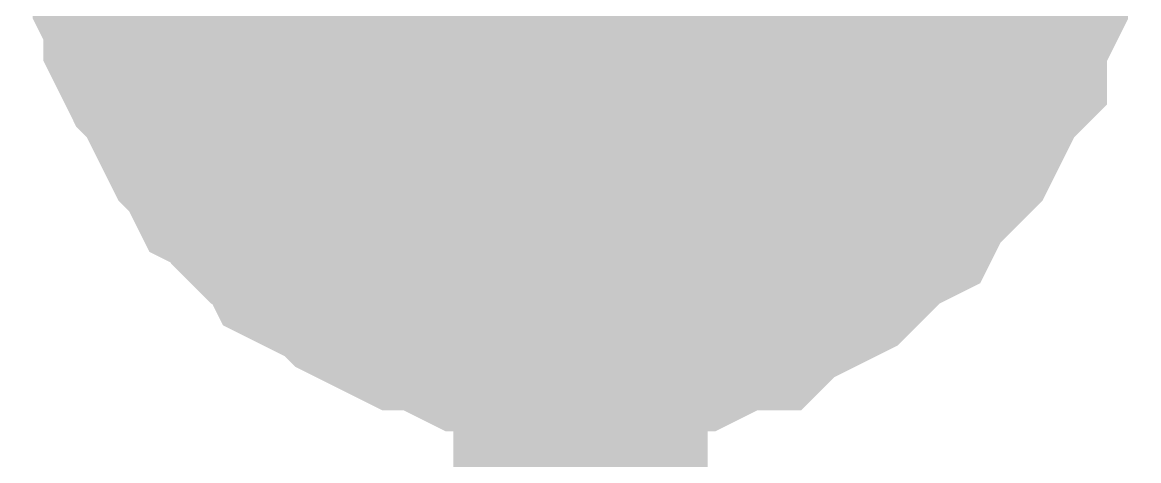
# Model space of a CAD drawing. Header units: inches. Extents: x 0 to 569, y 0 to 432.
# Drawn here: x 60.312 to 61.628, y 80.592 to 81.109 of the extents above; entities that cross this region are included whole.
import ezdxf

# ---------------------------------------------------------------- set-up
doc = ezdxf.new("R2010")
doc.units = ezdxf.units.IN
doc.layers.add('Sheet', color=255, linetype='Continuous')

msp = doc.modelspace()

# ---------------------------------------------------------------- linework, layer by layer
at = {"layer": 'Sheet'}
msp.add_lwpolyline([(60.706, 81.28, 0.508, 0.508, 1), (61.214, 81.28, 0.508, 0.508, 1)], format="xyseb", close=True, dxfattribs=at)
for points in [[(60.9699, 80.7641, 0.2997, 0.2997, 0), (60.9451, 80.7641, 0.2997, 0.2997, 0), (60.9203, 80.7641, 0.2997, 0.2997, 0), (60.8955, 80.7641, 0.2997, 0.2997, 0), (60.8707, 80.7765, 0.2997, 0.2997, 0), (60.8459, 80.7765, 0.2997, 0.2997, 0), (60.8211, 80.7889, 0.2997, 0.2997, 0), (60.7963, 80.8013, 0.2997, 0.2997, 0), (60.7715, 80.8013, 0.2997, 0.2997, 0), (60.7467, 80.8137, 0.2997, 0.2997, 0), (60.7219, 80.8261, 0.2997, 0.2997, 0), (60.7095, 80.8385, 0.2997, 0.2997, 0), (60.6847, 80.8509, 0.2997, 0.2997, 0), (60.6599, 80.8633, 0.2997, 0.2997, 0), (60.6475, 80.8881, 0.2997, 0.2997, 0), (60.6227, 80.9005, 0.2997, 0.2997, 0), (60.6103, 80.9129, 0.2997, 0.2997, 0), (60.5979, 80.9377, 0.2997, 0.2997, 0), (60.573, 80.9501, 0.2997, 0.2997, 0), (60.5606, 80.9749, 0.2997, 0.2997, 0), (60.5482, 80.9873, 0.2997, 0.2997, 0), (60.5358, 81.0121, 0.2997, 0.2997, 0), (60.5234, 81.0369, 0.2997, 0.2997, 0), (60.511, 81.0617, 0.2997, 0.2997, 0), (60.4986, 81.0741, 0.2997, 0.2997, 0), (60.4862, 81.0989, 0.2997, 0.2997, 0), (60.4862, 81.1237, 0.2997, 0.2997, 0), (60.4738, 81.1485, 0.2997, 0.2997, 0), (60.4738, 81.1733, 0.2997, 0.2997, 0), (60.4614, 81.1981, 0.2997, 0.2997, 0), (60.4614, 81.2229, 0.2997, 0.2997, 0), (60.4614, 81.2478, 0.2997, 0.2997, 0), (60.4614, 81.2726, 0.2997, 0.2997, 0)], [(60.9699, 80.7641, 0.2997, 0.2997, 0), (60.9451, 80.7641, 0.2997, 0.2997, 0), (60.9203, 80.7641, 0.2997, 0.2997, 0), (60.8955, 80.7641, 0.2997, 0.2997, 0), (60.8707, 80.7765, 0.2997, 0.2997, 0), (60.8459, 80.7765, 0.2997, 0.2997, 0), (60.8211, 80.7889, 0.2997, 0.2997, 0), (60.7963, 80.8013, 0.2997, 0.2997, 0), (60.7715, 80.8013, 0.2997, 0.2997, 0), (60.7467, 80.8137, 0.2997, 0.2997, 0), (60.7219, 80.8261, 0.2997, 0.2997, 0), (60.7095, 80.8385, 0.2997, 0.2997, 0), (60.6847, 80.8509, 0.2997, 0.2997, 0), (60.6599, 80.8633, 0.2997, 0.2997, 0), (60.6475, 80.8881, 0.2997, 0.2997, 0), (60.6227, 80.9005, 0.2997, 0.2997, 0), (60.6103, 80.9129, 0.2997, 0.2997, 0), (60.5979, 80.9377, 0.2997, 0.2997, 0), (60.573, 80.9501, 0.2997, 0.2997, 0), (60.5606, 80.9749, 0.2997, 0.2997, 0), (60.5482, 80.9873, 0.2997, 0.2997, 0), (60.5358, 81.0121, 0.2997, 0.2997, 0), (60.5234, 81.0369, 0.2997, 0.2997, 0), (60.511, 81.0617, 0.2997, 0.2997, 0), (60.4986, 81.0741, 0.2997, 0.2997, 0), (60.4862, 81.0989, 0.2997, 0.2997, 0), (60.4862, 81.1237, 0.2997, 0.2997, 0), (60.4738, 81.1485, 0.2997, 0.2997, 0), (60.4738, 81.1733, 0.2997, 0.2997, 0), (60.4614, 81.1981, 0.2997, 0.2997, 0), (60.4614, 81.2229, 0.2997, 0.2997, 0), (60.4614, 81.2478, 0.2997, 0.2997, 0), (60.4614, 81.2726, 0.2997, 0.2997, 0)], [(60.9699, 80.7641, 0.2997, 0.2997, 0), (60.9451, 80.7641, 0.2997, 0.2997, 0), (60.9203, 80.7641, 0.2997, 0.2997, 0), (60.8955, 80.7641, 0.2997, 0.2997, 0), (60.8707, 80.7765, 0.2997, 0.2997, 0), (60.8459, 80.7765, 0.2997, 0.2997, 0), (60.8211, 80.7889, 0.2997, 0.2997, 0), (60.7963, 80.8013, 0.2997, 0.2997, 0), (60.7715, 80.8013, 0.2997, 0.2997, 0), (60.7467, 80.8137, 0.2997, 0.2997, 0), (60.7219, 80.8261, 0.2997, 0.2997, 0), (60.7095, 80.8385, 0.2997, 0.2997, 0), (60.6847, 80.8509, 0.2997, 0.2997, 0), (60.6599, 80.8633, 0.2997, 0.2997, 0), (60.6475, 80.8881, 0.2997, 0.2997, 0), (60.6227, 80.9005, 0.2997, 0.2997, 0), (60.6103, 80.9129, 0.2997, 0.2997, 0), (60.5979, 80.9377, 0.2997, 0.2997, 0), (60.573, 80.9501, 0.2997, 0.2997, 0), (60.5606, 80.9749, 0.2997, 0.2997, 0), (60.5482, 80.9873, 0.2997, 0.2997, 0), (60.5358, 81.0121, 0.2997, 0.2997, 0), (60.5234, 81.0369, 0.2997, 0.2997, 0), (60.511, 81.0617, 0.2997, 0.2997, 0), (60.4986, 81.0741, 0.2997, 0.2997, 0), (60.4862, 81.0989, 0.2997, 0.2997, 0), (60.4862, 81.1237, 0.2997, 0.2997, 0), (60.4738, 81.1485, 0.2997, 0.2997, 0), (60.4738, 81.1733, 0.2997, 0.2997, 0), (60.4614, 81.1981, 0.2997, 0.2997, 0), (60.4614, 81.2229, 0.2997, 0.2997, 0), (60.4614, 81.2478, 0.2997, 0.2997, 0), (60.4614, 81.2726, 0.2997, 0.2997, 0)], [(60.9699, 80.7641, 0.2997, 0.2997, 0), (60.9451, 80.7641, 0.2997, 0.2997, 0), (60.9203, 80.7641, 0.2997, 0.2997, 0), (60.8955, 80.7641, 0.2997, 0.2997, 0), (60.8707, 80.7765, 0.2997, 0.2997, 0), (60.8459, 80.7765, 0.2997, 0.2997, 0), (60.8211, 80.7889, 0.2997, 0.2997, 0), (60.7963, 80.8013, 0.2997, 0.2997, 0), (60.7715, 80.8013, 0.2997, 0.2997, 0), (60.7467, 80.8137, 0.2997, 0.2997, 0), (60.7219, 80.8261, 0.2997, 0.2997, 0), (60.7095, 80.8385, 0.2997, 0.2997, 0), (60.6847, 80.8509, 0.2997, 0.2997, 0), (60.6599, 80.8633, 0.2997, 0.2997, 0), (60.6475, 80.8881, 0.2997, 0.2997, 0), (60.6227, 80.9005, 0.2997, 0.2997, 0), (60.6103, 80.9129, 0.2997, 0.2997, 0), (60.5979, 80.9377, 0.2997, 0.2997, 0), (60.573, 80.9501, 0.2997, 0.2997, 0), (60.5606, 80.9749, 0.2997, 0.2997, 0), (60.5482, 80.9873, 0.2997, 0.2997, 0), (60.5358, 81.0121, 0.2997, 0.2997, 0), (60.5234, 81.0369, 0.2997, 0.2997, 0), (60.511, 81.0617, 0.2997, 0.2997, 0), (60.4986, 81.0741, 0.2997, 0.2997, 0), (60.4862, 81.0989, 0.2997, 0.2997, 0), (60.4862, 81.1237, 0.2997, 0.2997, 0), (60.4738, 81.1485, 0.2997, 0.2997, 0), (60.4738, 81.1733, 0.2997, 0.2997, 0), (60.4614, 81.1981, 0.2997, 0.2997, 0), (60.4614, 81.2229, 0.2997, 0.2997, 0), (60.4614, 81.2478, 0.2997, 0.2997, 0), (60.4614, 81.2726, 0.2997, 0.2997, 0)], [(60.9699, 80.7641, 0.2997, 0.2997, 0), (60.9451, 80.7641, 0.2997, 0.2997, 0), (60.9203, 80.7641, 0.2997, 0.2997, 0), (60.8955, 80.7641, 0.2997, 0.2997, 0), (60.8707, 80.7765, 0.2997, 0.2997, 0), (60.8459, 80.7765, 0.2997, 0.2997, 0), (60.8211, 80.7889, 0.2997, 0.2997, 0), (60.7963, 80.8013, 0.2997, 0.2997, 0), (60.7715, 80.8013, 0.2997, 0.2997, 0), (60.7467, 80.8137, 0.2997, 0.2997, 0), (60.7219, 80.8261, 0.2997, 0.2997, 0), (60.7095, 80.8385, 0.2997, 0.2997, 0), (60.6847, 80.8509, 0.2997, 0.2997, 0), (60.6599, 80.8633, 0.2997, 0.2997, 0), (60.6475, 80.8881, 0.2997, 0.2997, 0), (60.6227, 80.9005, 0.2997, 0.2997, 0), (60.6103, 80.9129, 0.2997, 0.2997, 0), (60.5979, 80.9377, 0.2997, 0.2997, 0), (60.573, 80.9501, 0.2997, 0.2997, 0), (60.5606, 80.9749, 0.2997, 0.2997, 0), (60.5482, 80.9873, 0.2997, 0.2997, 0), (60.5358, 81.0121, 0.2997, 0.2997, 0), (60.5234, 81.0369, 0.2997, 0.2997, 0), (60.511, 81.0617, 0.2997, 0.2997, 0), (60.4986, 81.0741, 0.2997, 0.2997, 0), (60.4862, 81.0989, 0.2997, 0.2997, 0), (60.4862, 81.1237, 0.2997, 0.2997, 0), (60.4738, 81.1485, 0.2997, 0.2997, 0), (60.4738, 81.1733, 0.2997, 0.2997, 0), (60.4614, 81.1981, 0.2997, 0.2997, 0), (60.4614, 81.2229, 0.2997, 0.2997, 0), (60.4614, 81.2478, 0.2997, 0.2997, 0), (60.4614, 81.2726, 0.2997, 0.2997, 0)], [(60.9699, 80.7641, 0.2997, 0.2997, 0), (60.9451, 80.7641, 0.2997, 0.2997, 0), (60.9203, 80.7641, 0.2997, 0.2997, 0), (60.8955, 80.7641, 0.2997, 0.2997, 0), (60.8707, 80.7765, 0.2997, 0.2997, 0), (60.8459, 80.7765, 0.2997, 0.2997, 0), (60.8211, 80.7889, 0.2997, 0.2997, 0), (60.7963, 80.8013, 0.2997, 0.2997, 0), (60.7715, 80.8013, 0.2997, 0.2997, 0), (60.7467, 80.8137, 0.2997, 0.2997, 0), (60.7219, 80.8261, 0.2997, 0.2997, 0), (60.7095, 80.8385, 0.2997, 0.2997, 0), (60.6847, 80.8509, 0.2997, 0.2997, 0), (60.6599, 80.8633, 0.2997, 0.2997, 0), (60.6475, 80.8881, 0.2997, 0.2997, 0), (60.6227, 80.9005, 0.2997, 0.2997, 0), (60.6103, 80.9129, 0.2997, 0.2997, 0), (60.5979, 80.9377, 0.2997, 0.2997, 0), (60.573, 80.9501, 0.2997, 0.2997, 0), (60.5606, 80.9749, 0.2997, 0.2997, 0), (60.5482, 80.9873, 0.2997, 0.2997, 0), (60.5358, 81.0121, 0.2997, 0.2997, 0), (60.5234, 81.0369, 0.2997, 0.2997, 0), (60.511, 81.0617, 0.2997, 0.2997, 0), (60.4986, 81.0741, 0.2997, 0.2997, 0), (60.4862, 81.0989, 0.2997, 0.2997, 0), (60.4862, 81.1237, 0.2997, 0.2997, 0), (60.4738, 81.1485, 0.2997, 0.2997, 0), (60.4738, 81.1733, 0.2997, 0.2997, 0), (60.4614, 81.1981, 0.2997, 0.2997, 0), (60.4614, 81.2229, 0.2997, 0.2997, 0), (60.4614, 81.2478, 0.2997, 0.2997, 0), (60.4614, 81.2726, 0.2997, 0.2997, 0)], [(60.9699, 80.7641, 0.2997, 0.2997, 0), (60.9451, 80.7641, 0.2997, 0.2997, 0), (60.9203, 80.7641, 0.2997, 0.2997, 0), (60.8955, 80.7641, 0.2997, 0.2997, 0), (60.8707, 80.7765, 0.2997, 0.2997, 0), (60.8459, 80.7765, 0.2997, 0.2997, 0), (60.8211, 80.7889, 0.2997, 0.2997, 0), (60.7963, 80.8013, 0.2997, 0.2997, 0), (60.7715, 80.8013, 0.2997, 0.2997, 0), (60.7467, 80.8137, 0.2997, 0.2997, 0), (60.7219, 80.8261, 0.2997, 0.2997, 0), (60.7095, 80.8385, 0.2997, 0.2997, 0), (60.6847, 80.8509, 0.2997, 0.2997, 0), (60.6599, 80.8633, 0.2997, 0.2997, 0), (60.6475, 80.8881, 0.2997, 0.2997, 0), (60.6227, 80.9005, 0.2997, 0.2997, 0), (60.6103, 80.9129, 0.2997, 0.2997, 0), (60.5979, 80.9377, 0.2997, 0.2997, 0), (60.573, 80.9501, 0.2997, 0.2997, 0), (60.5606, 80.9749, 0.2997, 0.2997, 0), (60.5482, 80.9873, 0.2997, 0.2997, 0), (60.5358, 81.0121, 0.2997, 0.2997, 0), (60.5234, 81.0369, 0.2997, 0.2997, 0), (60.511, 81.0617, 0.2997, 0.2997, 0), (60.4986, 81.0741, 0.2997, 0.2997, 0), (60.4862, 81.0989, 0.2997, 0.2997, 0), (60.4862, 81.1237, 0.2997, 0.2997, 0), (60.4738, 81.1485, 0.2997, 0.2997, 0), (60.4738, 81.1733, 0.2997, 0.2997, 0), (60.4614, 81.1981, 0.2997, 0.2997, 0), (60.4614, 81.2229, 0.2997, 0.2997, 0), (60.4614, 81.2478, 0.2997, 0.2997, 0), (60.4614, 81.2726, 0.2997, 0.2997, 0)], [(61.4784, 81.2726, 0.2997, 0.2997, 0), (61.4784, 81.2478, 0.2997, 0.2997, 0), (61.4784, 81.2229, 0.2997, 0.2997, 0), (61.4784, 81.1981, 0.2997, 0.2997, 0), (61.466, 81.1733, 0.2997, 0.2997, 0), (61.466, 81.1485, 0.2997, 0.2997, 0), (61.4536, 81.1237, 0.2997, 0.2997, 0), (61.4412, 81.0989, 0.2997, 0.2997, 0), (61.4412, 81.0741, 0.2997, 0.2997, 0), (61.4288, 81.0617, 0.2997, 0.2997, 0), (61.4164, 81.0369, 0.2997, 0.2997, 0), (61.404, 81.0121, 0.2997, 0.2997, 0), (61.3916, 80.9873, 0.2997, 0.2997, 0), (61.3792, 80.9749, 0.2997, 0.2997, 0), (61.3544, 80.9501, 0.2997, 0.2997, 0), (61.342, 80.9377, 0.2997, 0.2997, 0), (61.3296, 80.9129, 0.2997, 0.2997, 0), (61.3048, 80.9005, 0.2997, 0.2997, 0), (61.2924, 80.8881, 0.2997, 0.2997, 0), (61.2676, 80.8633, 0.2997, 0.2997, 0), (61.2552, 80.8509, 0.2997, 0.2997, 0), (61.2304, 80.8385, 0.2997, 0.2997, 0), (61.2056, 80.8261, 0.2997, 0.2997, 0), (61.1808, 80.8137, 0.2997, 0.2997, 0), (61.1684, 80.8013, 0.2997, 0.2997, 0), (61.1436, 80.8013, 0.2997, 0.2997, 0), (61.1187, 80.7889, 0.2997, 0.2997, 0), (61.0939, 80.7765, 0.2997, 0.2997, 0), (61.0691, 80.7765, 0.2997, 0.2997, 0), (61.0443, 80.7641, 0.2997, 0.2997, 0), (61.0195, 80.7641, 0.2997, 0.2997, 0), (60.9947, 80.7641, 0.2997, 0.2997, 0), (60.9699, 80.7641, 0.2997, 0.2997, 0)], [(60.9699, 73.6575, 0.2997, 0.2997, 0), (60.9699, 81.2726, 0.2997, 0.2997, 0)], [(61.4784, 81.2726, 0.2997, 0.2997, 0), (61.4784, 81.2478, 0.2997, 0.2997, 0), (61.4784, 81.2229, 0.2997, 0.2997, 0), (61.4784, 81.1981, 0.2997, 0.2997, 0), (61.466, 81.1733, 0.2997, 0.2997, 0), (61.466, 81.1485, 0.2997, 0.2997, 0), (61.4536, 81.1237, 0.2997, 0.2997, 0), (61.4412, 81.0989, 0.2997, 0.2997, 0), (61.4412, 81.0741, 0.2997, 0.2997, 0), (61.4288, 81.0617, 0.2997, 0.2997, 0), (61.4164, 81.0369, 0.2997, 0.2997, 0), (61.404, 81.0121, 0.2997, 0.2997, 0), (61.3916, 80.9873, 0.2997, 0.2997, 0), (61.3792, 80.9749, 0.2997, 0.2997, 0), (61.3544, 80.9501, 0.2997, 0.2997, 0), (61.342, 80.9377, 0.2997, 0.2997, 0), (61.3296, 80.9129, 0.2997, 0.2997, 0), (61.3048, 80.9005, 0.2997, 0.2997, 0), (61.2924, 80.8881, 0.2997, 0.2997, 0), (61.2676, 80.8633, 0.2997, 0.2997, 0), (61.2552, 80.8509, 0.2997, 0.2997, 0), (61.2304, 80.8385, 0.2997, 0.2997, 0), (61.2056, 80.8261, 0.2997, 0.2997, 0), (61.1808, 80.8137, 0.2997, 0.2997, 0), (61.1684, 80.8013, 0.2997, 0.2997, 0), (61.1436, 80.8013, 0.2997, 0.2997, 0), (61.1187, 80.7889, 0.2997, 0.2997, 0), (61.0939, 80.7765, 0.2997, 0.2997, 0), (61.0691, 80.7765, 0.2997, 0.2997, 0), (61.0443, 80.7641, 0.2997, 0.2997, 0), (61.0195, 80.7641, 0.2997, 0.2997, 0), (60.9947, 80.7641, 0.2997, 0.2997, 0), (60.9699, 80.7641, 0.2997, 0.2997, 0)], [(61.4784, 81.2726, 0.2997, 0.2997, 0), (61.4784, 81.2478, 0.2997, 0.2997, 0), (61.4784, 81.2229, 0.2997, 0.2997, 0), (61.4784, 81.1981, 0.2997, 0.2997, 0), (61.466, 81.1733, 0.2997, 0.2997, 0), (61.466, 81.1485, 0.2997, 0.2997, 0), (61.4536, 81.1237, 0.2997, 0.2997, 0), (61.4412, 81.0989, 0.2997, 0.2997, 0), (61.4412, 81.0741, 0.2997, 0.2997, 0), (61.4288, 81.0617, 0.2997, 0.2997, 0), (61.4164, 81.0369, 0.2997, 0.2997, 0), (61.404, 81.0121, 0.2997, 0.2997, 0), (61.3916, 80.9873, 0.2997, 0.2997, 0), (61.3792, 80.9749, 0.2997, 0.2997, 0), (61.3544, 80.9501, 0.2997, 0.2997, 0), (61.342, 80.9377, 0.2997, 0.2997, 0), (61.3296, 80.9129, 0.2997, 0.2997, 0), (61.3048, 80.9005, 0.2997, 0.2997, 0), (61.2924, 80.8881, 0.2997, 0.2997, 0), (61.2676, 80.8633, 0.2997, 0.2997, 0), (61.2552, 80.8509, 0.2997, 0.2997, 0), (61.2304, 80.8385, 0.2997, 0.2997, 0), (61.2056, 80.8261, 0.2997, 0.2997, 0), (61.1808, 80.8137, 0.2997, 0.2997, 0), (61.1684, 80.8013, 0.2997, 0.2997, 0), (61.1436, 80.8013, 0.2997, 0.2997, 0), (61.1187, 80.7889, 0.2997, 0.2997, 0), (61.0939, 80.7765, 0.2997, 0.2997, 0), (61.0691, 80.7765, 0.2997, 0.2997, 0), (61.0443, 80.7641, 0.2997, 0.2997, 0), (61.0195, 80.7641, 0.2997, 0.2997, 0), (60.9947, 80.7641, 0.2997, 0.2997, 0), (60.9699, 80.7641, 0.2997, 0.2997, 0)], [(61.4784, 81.2726, 0.2997, 0.2997, 0), (61.4784, 81.2478, 0.2997, 0.2997, 0), (61.4784, 81.2229, 0.2997, 0.2997, 0), (61.4784, 81.1981, 0.2997, 0.2997, 0), (61.466, 81.1733, 0.2997, 0.2997, 0), (61.466, 81.1485, 0.2997, 0.2997, 0), (61.4536, 81.1237, 0.2997, 0.2997, 0), (61.4412, 81.0989, 0.2997, 0.2997, 0), (61.4412, 81.0741, 0.2997, 0.2997, 0), (61.4288, 81.0617, 0.2997, 0.2997, 0), (61.4164, 81.0369, 0.2997, 0.2997, 0), (61.404, 81.0121, 0.2997, 0.2997, 0), (61.3916, 80.9873, 0.2997, 0.2997, 0), (61.3792, 80.9749, 0.2997, 0.2997, 0), (61.3544, 80.9501, 0.2997, 0.2997, 0), (61.342, 80.9377, 0.2997, 0.2997, 0), (61.3296, 80.9129, 0.2997, 0.2997, 0), (61.3048, 80.9005, 0.2997, 0.2997, 0), (61.2924, 80.8881, 0.2997, 0.2997, 0), (61.2676, 80.8633, 0.2997, 0.2997, 0), (61.2552, 80.8509, 0.2997, 0.2997, 0), (61.2304, 80.8385, 0.2997, 0.2997, 0), (61.2056, 80.8261, 0.2997, 0.2997, 0), (61.1808, 80.8137, 0.2997, 0.2997, 0), (61.1684, 80.8013, 0.2997, 0.2997, 0), (61.1436, 80.8013, 0.2997, 0.2997, 0), (61.1187, 80.7889, 0.2997, 0.2997, 0), (61.0939, 80.7765, 0.2997, 0.2997, 0), (61.0691, 80.7765, 0.2997, 0.2997, 0), (61.0443, 80.7641, 0.2997, 0.2997, 0), (61.0195, 80.7641, 0.2997, 0.2997, 0), (60.9947, 80.7641, 0.2997, 0.2997, 0), (60.9699, 80.7641, 0.2997, 0.2997, 0)], [(61.4784, 81.2726, 0.2997, 0.2997, 0), (61.4784, 81.2478, 0.2997, 0.2997, 0), (61.4784, 81.2229, 0.2997, 0.2997, 0), (61.4784, 81.1981, 0.2997, 0.2997, 0), (61.466, 81.1733, 0.2997, 0.2997, 0), (61.466, 81.1485, 0.2997, 0.2997, 0), (61.4536, 81.1237, 0.2997, 0.2997, 0), (61.4412, 81.0989, 0.2997, 0.2997, 0), (61.4412, 81.0741, 0.2997, 0.2997, 0), (61.4288, 81.0617, 0.2997, 0.2997, 0), (61.4164, 81.0369, 0.2997, 0.2997, 0), (61.404, 81.0121, 0.2997, 0.2997, 0), (61.3916, 80.9873, 0.2997, 0.2997, 0), (61.3792, 80.9749, 0.2997, 0.2997, 0), (61.3544, 80.9501, 0.2997, 0.2997, 0), (61.342, 80.9377, 0.2997, 0.2997, 0), (61.3296, 80.9129, 0.2997, 0.2997, 0), (61.3048, 80.9005, 0.2997, 0.2997, 0), (61.2924, 80.8881, 0.2997, 0.2997, 0), (61.2676, 80.8633, 0.2997, 0.2997, 0), (61.2552, 80.8509, 0.2997, 0.2997, 0), (61.2304, 80.8385, 0.2997, 0.2997, 0), (61.2056, 80.8261, 0.2997, 0.2997, 0), (61.1808, 80.8137, 0.2997, 0.2997, 0), (61.1684, 80.8013, 0.2997, 0.2997, 0), (61.1436, 80.8013, 0.2997, 0.2997, 0), (61.1187, 80.7889, 0.2997, 0.2997, 0), (61.0939, 80.7765, 0.2997, 0.2997, 0), (61.0691, 80.7765, 0.2997, 0.2997, 0), (61.0443, 80.7641, 0.2997, 0.2997, 0), (61.0195, 80.7641, 0.2997, 0.2997, 0), (60.9947, 80.7641, 0.2997, 0.2997, 0), (60.9699, 80.7641, 0.2997, 0.2997, 0)], [(61.4784, 81.2726, 0.2997, 0.2997, 0), (61.4784, 81.2478, 0.2997, 0.2997, 0), (61.4784, 81.2229, 0.2997, 0.2997, 0), (61.4784, 81.1981, 0.2997, 0.2997, 0), (61.466, 81.1733, 0.2997, 0.2997, 0), (61.466, 81.1485, 0.2997, 0.2997, 0), (61.4536, 81.1237, 0.2997, 0.2997, 0), (61.4412, 81.0989, 0.2997, 0.2997, 0), (61.4412, 81.0741, 0.2997, 0.2997, 0), (61.4288, 81.0617, 0.2997, 0.2997, 0), (61.4164, 81.0369, 0.2997, 0.2997, 0), (61.404, 81.0121, 0.2997, 0.2997, 0), (61.3916, 80.9873, 0.2997, 0.2997, 0), (61.3792, 80.9749, 0.2997, 0.2997, 0), (61.3544, 80.9501, 0.2997, 0.2997, 0), (61.342, 80.9377, 0.2997, 0.2997, 0), (61.3296, 80.9129, 0.2997, 0.2997, 0), (61.3048, 80.9005, 0.2997, 0.2997, 0), (61.2924, 80.8881, 0.2997, 0.2997, 0), (61.2676, 80.8633, 0.2997, 0.2997, 0), (61.2552, 80.8509, 0.2997, 0.2997, 0), (61.2304, 80.8385, 0.2997, 0.2997, 0), (61.2056, 80.8261, 0.2997, 0.2997, 0), (61.1808, 80.8137, 0.2997, 0.2997, 0), (61.1684, 80.8013, 0.2997, 0.2997, 0), (61.1436, 80.8013, 0.2997, 0.2997, 0), (61.1187, 80.7889, 0.2997, 0.2997, 0), (61.0939, 80.7765, 0.2997, 0.2997, 0), (61.0691, 80.7765, 0.2997, 0.2997, 0), (61.0443, 80.7641, 0.2997, 0.2997, 0), (61.0195, 80.7641, 0.2997, 0.2997, 0), (60.9947, 80.7641, 0.2997, 0.2997, 0), (60.9699, 80.7641, 0.2997, 0.2997, 0)], [(61.4784, 81.2726, 0.2997, 0.2997, 0), (61.4784, 81.2478, 0.2997, 0.2997, 0), (61.4784, 81.2229, 0.2997, 0.2997, 0), (61.4784, 81.1981, 0.2997, 0.2997, 0), (61.466, 81.1733, 0.2997, 0.2997, 0), (61.466, 81.1485, 0.2997, 0.2997, 0), (61.4536, 81.1237, 0.2997, 0.2997, 0), (61.4412, 81.0989, 0.2997, 0.2997, 0), (61.4412, 81.0741, 0.2997, 0.2997, 0), (61.4288, 81.0617, 0.2997, 0.2997, 0), (61.4164, 81.0369, 0.2997, 0.2997, 0), (61.404, 81.0121, 0.2997, 0.2997, 0), (61.3916, 80.9873, 0.2997, 0.2997, 0), (61.3792, 80.9749, 0.2997, 0.2997, 0), (61.3544, 80.9501, 0.2997, 0.2997, 0), (61.342, 80.9377, 0.2997, 0.2997, 0), (61.3296, 80.9129, 0.2997, 0.2997, 0), (61.3048, 80.9005, 0.2997, 0.2997, 0), (61.2924, 80.8881, 0.2997, 0.2997, 0), (61.2676, 80.8633, 0.2997, 0.2997, 0), (61.2552, 80.8509, 0.2997, 0.2997, 0), (61.2304, 80.8385, 0.2997, 0.2997, 0), (61.2056, 80.8261, 0.2997, 0.2997, 0), (61.1808, 80.8137, 0.2997, 0.2997, 0), (61.1684, 80.8013, 0.2997, 0.2997, 0), (61.1436, 80.8013, 0.2997, 0.2997, 0), (61.1187, 80.7889, 0.2997, 0.2997, 0), (61.0939, 80.7765, 0.2997, 0.2997, 0), (61.0691, 80.7765, 0.2997, 0.2997, 0), (61.0443, 80.7641, 0.2997, 0.2997, 0), (61.0195, 80.7641, 0.2997, 0.2997, 0), (60.9947, 80.7641, 0.2997, 0.2997, 0), (60.9699, 80.7641, 0.2997, 0.2997, 0)], [(60.9699, 80.7641, 0.0991, 0.0991, 0), (60.9451, 80.7641, 0.0991, 0.0991, 0), (60.9203, 80.7641, 0.0991, 0.0991, 0), (60.8955, 80.7641, 0.0991, 0.0991, 0), (60.8707, 80.7765, 0.0991, 0.0991, 0), (60.8459, 80.7765, 0.0991, 0.0991, 0), (60.8211, 80.7889, 0.0991, 0.0991, 0), (60.7963, 80.8013, 0.0991, 0.0991, 0), (60.7715, 80.8013, 0.0991, 0.0991, 0), (60.7467, 80.8137, 0.0991, 0.0991, 0), (60.7219, 80.8261, 0.0991, 0.0991, 0), (60.7095, 80.8385, 0.0991, 0.0991, 0), (60.6847, 80.8509, 0.0991, 0.0991, 0), (60.6599, 80.8633, 0.0991, 0.0991, 0), (60.6475, 80.8881, 0.0991, 0.0991, 0), (60.6227, 80.9005, 0.0991, 0.0991, 0), (60.6103, 80.9129, 0.0991, 0.0991, 0), (60.5979, 80.9377, 0.0991, 0.0991, 0), (60.573, 80.9501, 0.0991, 0.0991, 0), (60.5606, 80.9749, 0.0991, 0.0991, 0), (60.5482, 80.9873, 0.0991, 0.0991, 0), (60.5358, 81.0121, 0.0991, 0.0991, 0), (60.5234, 81.0369, 0.0991, 0.0991, 0), (60.511, 81.0617, 0.0991, 0.0991, 0), (60.4986, 81.0741, 0.0991, 0.0991, 0), (60.4862, 81.0989, 0.0991, 0.0991, 0), (60.4862, 81.1237, 0.0991, 0.0991, 0), (60.4738, 81.1485, 0.0991, 0.0991, 0), (60.4738, 81.1733, 0.0991, 0.0991, 0)], [(60.9699, 80.7641, 0.0991, 0.0991, 0), (60.9451, 80.7641, 0.0991, 0.0991, 0), (60.9203, 80.7641, 0.0991, 0.0991, 0), (60.8955, 80.7641, 0.0991, 0.0991, 0), (60.8707, 80.7765, 0.0991, 0.0991, 0), (60.8459, 80.7765, 0.0991, 0.0991, 0), (60.8211, 80.7889, 0.0991, 0.0991, 0), (60.7963, 80.8013, 0.0991, 0.0991, 0), (60.7715, 80.8013, 0.0991, 0.0991, 0), (60.7467, 80.8137, 0.0991, 0.0991, 0), (60.7219, 80.8261, 0.0991, 0.0991, 0), (60.7095, 80.8385, 0.0991, 0.0991, 0), (60.6847, 80.8509, 0.0991, 0.0991, 0), (60.6599, 80.8633, 0.0991, 0.0991, 0), (60.6475, 80.8881, 0.0991, 0.0991, 0), (60.6227, 80.9005, 0.0991, 0.0991, 0), (60.6103, 80.9129, 0.0991, 0.0991, 0), (60.5979, 80.9377, 0.0991, 0.0991, 0), (60.573, 80.9501, 0.0991, 0.0991, 0), (60.5606, 80.9749, 0.0991, 0.0991, 0), (60.5482, 80.9873, 0.0991, 0.0991, 0), (60.5358, 81.0121, 0.0991, 0.0991, 0), (60.5234, 81.0369, 0.0991, 0.0991, 0), (60.511, 81.0617, 0.0991, 0.0991, 0), (60.4986, 81.0741, 0.0991, 0.0991, 0), (60.4862, 81.0989, 0.0991, 0.0991, 0), (60.4862, 81.1237, 0.0991, 0.0991, 0), (60.4738, 81.1485, 0.0991, 0.0991, 0), (60.4738, 81.1733, 0.0991, 0.0991, 0)], [(60.9699, 80.7641, 0.0991, 0.0991, 0), (60.9451, 80.7641, 0.0991, 0.0991, 0), (60.9203, 80.7641, 0.0991, 0.0991, 0), (60.8955, 80.7641, 0.0991, 0.0991, 0), (60.8707, 80.7765, 0.0991, 0.0991, 0), (60.8459, 80.7765, 0.0991, 0.0991, 0), (60.8211, 80.7889, 0.0991, 0.0991, 0), (60.7963, 80.8013, 0.0991, 0.0991, 0), (60.7715, 80.8013, 0.0991, 0.0991, 0), (60.7467, 80.8137, 0.0991, 0.0991, 0), (60.7219, 80.8261, 0.0991, 0.0991, 0), (60.7095, 80.8385, 0.0991, 0.0991, 0), (60.6847, 80.8509, 0.0991, 0.0991, 0), (60.6599, 80.8633, 0.0991, 0.0991, 0), (60.6475, 80.8881, 0.0991, 0.0991, 0), (60.6227, 80.9005, 0.0991, 0.0991, 0), (60.6103, 80.9129, 0.0991, 0.0991, 0), (60.5979, 80.9377, 0.0991, 0.0991, 0), (60.573, 80.9501, 0.0991, 0.0991, 0), (60.5606, 80.9749, 0.0991, 0.0991, 0), (60.5482, 80.9873, 0.0991, 0.0991, 0), (60.5358, 81.0121, 0.0991, 0.0991, 0), (60.5234, 81.0369, 0.0991, 0.0991, 0), (60.511, 81.0617, 0.0991, 0.0991, 0), (60.4986, 81.0741, 0.0991, 0.0991, 0), (60.4862, 81.0989, 0.0991, 0.0991, 0), (60.4862, 81.1237, 0.0991, 0.0991, 0), (60.4738, 81.1485, 0.0991, 0.0991, 0), (60.4738, 81.1733, 0.0991, 0.0991, 0)], [(60.9699, 80.7641, 0.0991, 0.0991, 0), (60.9451, 80.7641, 0.0991, 0.0991, 0), (60.9203, 80.7641, 0.0991, 0.0991, 0), (60.8955, 80.7641, 0.0991, 0.0991, 0), (60.8707, 80.7765, 0.0991, 0.0991, 0), (60.8459, 80.7765, 0.0991, 0.0991, 0), (60.8211, 80.7889, 0.0991, 0.0991, 0), (60.7963, 80.8013, 0.0991, 0.0991, 0), (60.7715, 80.8013, 0.0991, 0.0991, 0), (60.7467, 80.8137, 0.0991, 0.0991, 0), (60.7219, 80.8261, 0.0991, 0.0991, 0), (60.7095, 80.8385, 0.0991, 0.0991, 0), (60.6847, 80.8509, 0.0991, 0.0991, 0), (60.6599, 80.8633, 0.0991, 0.0991, 0), (60.6475, 80.8881, 0.0991, 0.0991, 0), (60.6227, 80.9005, 0.0991, 0.0991, 0), (60.6103, 80.9129, 0.0991, 0.0991, 0), (60.5979, 80.9377, 0.0991, 0.0991, 0), (60.573, 80.9501, 0.0991, 0.0991, 0), (60.5606, 80.9749, 0.0991, 0.0991, 0), (60.5482, 80.9873, 0.0991, 0.0991, 0), (60.5358, 81.0121, 0.0991, 0.0991, 0), (60.5234, 81.0369, 0.0991, 0.0991, 0), (60.511, 81.0617, 0.0991, 0.0991, 0), (60.4986, 81.0741, 0.0991, 0.0991, 0), (60.4862, 81.0989, 0.0991, 0.0991, 0), (60.4862, 81.1237, 0.0991, 0.0991, 0), (60.4738, 81.1485, 0.0991, 0.0991, 0), (60.4738, 81.1733, 0.0991, 0.0991, 0)], [(60.9699, 80.7641, 0.0991, 0.0991, 0), (60.9451, 80.7641, 0.0991, 0.0991, 0), (60.9203, 80.7641, 0.0991, 0.0991, 0), (60.8955, 80.7641, 0.0991, 0.0991, 0), (60.8707, 80.7765, 0.0991, 0.0991, 0), (60.8459, 80.7765, 0.0991, 0.0991, 0), (60.8211, 80.7889, 0.0991, 0.0991, 0), (60.7963, 80.8013, 0.0991, 0.0991, 0), (60.7715, 80.8013, 0.0991, 0.0991, 0), (60.7467, 80.8137, 0.0991, 0.0991, 0), (60.7219, 80.8261, 0.0991, 0.0991, 0), (60.7095, 80.8385, 0.0991, 0.0991, 0), (60.6847, 80.8509, 0.0991, 0.0991, 0), (60.6599, 80.8633, 0.0991, 0.0991, 0), (60.6475, 80.8881, 0.0991, 0.0991, 0), (60.6227, 80.9005, 0.0991, 0.0991, 0), (60.6103, 80.9129, 0.0991, 0.0991, 0), (60.5979, 80.9377, 0.0991, 0.0991, 0), (60.573, 80.9501, 0.0991, 0.0991, 0), (60.5606, 80.9749, 0.0991, 0.0991, 0), (60.5482, 80.9873, 0.0991, 0.0991, 0), (60.5358, 81.0121, 0.0991, 0.0991, 0), (60.5234, 81.0369, 0.0991, 0.0991, 0), (60.511, 81.0617, 0.0991, 0.0991, 0), (60.4986, 81.0741, 0.0991, 0.0991, 0), (60.4862, 81.0989, 0.0991, 0.0991, 0), (60.4862, 81.1237, 0.0991, 0.0991, 0), (60.4738, 81.1485, 0.0991, 0.0991, 0), (60.4738, 81.1733, 0.0991, 0.0991, 0)], [(60.9699, 80.7641, 0.0991, 0.0991, 0), (60.9451, 80.7641, 0.0991, 0.0991, 0), (60.9203, 80.7641, 0.0991, 0.0991, 0), (60.8955, 80.7641, 0.0991, 0.0991, 0), (60.8707, 80.7765, 0.0991, 0.0991, 0), (60.8459, 80.7765, 0.0991, 0.0991, 0), (60.8211, 80.7889, 0.0991, 0.0991, 0), (60.7963, 80.8013, 0.0991, 0.0991, 0), (60.7715, 80.8013, 0.0991, 0.0991, 0), (60.7467, 80.8137, 0.0991, 0.0991, 0), (60.7219, 80.8261, 0.0991, 0.0991, 0), (60.7095, 80.8385, 0.0991, 0.0991, 0), (60.6847, 80.8509, 0.0991, 0.0991, 0), (60.6599, 80.8633, 0.0991, 0.0991, 0), (60.6475, 80.8881, 0.0991, 0.0991, 0), (60.6227, 80.9005, 0.0991, 0.0991, 0), (60.6103, 80.9129, 0.0991, 0.0991, 0), (60.5979, 80.9377, 0.0991, 0.0991, 0), (60.573, 80.9501, 0.0991, 0.0991, 0), (60.5606, 80.9749, 0.0991, 0.0991, 0), (60.5482, 80.9873, 0.0991, 0.0991, 0), (60.5358, 81.0121, 0.0991, 0.0991, 0), (60.5234, 81.0369, 0.0991, 0.0991, 0), (60.511, 81.0617, 0.0991, 0.0991, 0), (60.4986, 81.0741, 0.0991, 0.0991, 0), (60.4862, 81.0989, 0.0991, 0.0991, 0), (60.4862, 81.1237, 0.0991, 0.0991, 0), (60.4738, 81.1485, 0.0991, 0.0991, 0), (60.4738, 81.1733, 0.0991, 0.0991, 0)], [(60.9699, 80.7641, 0.0991, 0.0991, 0), (60.9451, 80.7641, 0.0991, 0.0991, 0), (60.9203, 80.7641, 0.0991, 0.0991, 0), (60.8955, 80.7641, 0.0991, 0.0991, 0), (60.8707, 80.7765, 0.0991, 0.0991, 0), (60.8459, 80.7765, 0.0991, 0.0991, 0), (60.8211, 80.7889, 0.0991, 0.0991, 0), (60.7963, 80.8013, 0.0991, 0.0991, 0), (60.7715, 80.8013, 0.0991, 0.0991, 0), (60.7467, 80.8137, 0.0991, 0.0991, 0), (60.7219, 80.8261, 0.0991, 0.0991, 0), (60.7095, 80.8385, 0.0991, 0.0991, 0), (60.6847, 80.8509, 0.0991, 0.0991, 0), (60.6599, 80.8633, 0.0991, 0.0991, 0), (60.6475, 80.8881, 0.0991, 0.0991, 0), (60.6227, 80.9005, 0.0991, 0.0991, 0), (60.6103, 80.9129, 0.0991, 0.0991, 0), (60.5979, 80.9377, 0.0991, 0.0991, 0), (60.573, 80.9501, 0.0991, 0.0991, 0), (60.5606, 80.9749, 0.0991, 0.0991, 0), (60.5482, 80.9873, 0.0991, 0.0991, 0), (60.5358, 81.0121, 0.0991, 0.0991, 0), (60.5234, 81.0369, 0.0991, 0.0991, 0), (60.511, 81.0617, 0.0991, 0.0991, 0), (60.4986, 81.0741, 0.0991, 0.0991, 0), (60.4862, 81.0989, 0.0991, 0.0991, 0), (60.4862, 81.1237, 0.0991, 0.0991, 0), (60.4738, 81.1485, 0.0991, 0.0991, 0), (60.4738, 81.1733, 0.0991, 0.0991, 0)], [(61.466, 81.1733, 0.0991, 0.0991, 0), (61.466, 81.1485, 0.0991, 0.0991, 0), (61.4536, 81.1237, 0.0991, 0.0991, 0), (61.4412, 81.0989, 0.0991, 0.0991, 0), (61.4412, 81.0741, 0.0991, 0.0991, 0), (61.4288, 81.0617, 0.0991, 0.0991, 0), (61.4164, 81.0369, 0.0991, 0.0991, 0), (61.404, 81.0121, 0.0991, 0.0991, 0), (61.3916, 80.9873, 0.0991, 0.0991, 0), (61.3792, 80.9749, 0.0991, 0.0991, 0), (61.3544, 80.9501, 0.0991, 0.0991, 0), (61.342, 80.9377, 0.0991, 0.0991, 0), (61.3296, 80.9129, 0.0991, 0.0991, 0), (61.3048, 80.9005, 0.0991, 0.0991, 0), (61.2924, 80.8881, 0.0991, 0.0991, 0), (61.2676, 80.8633, 0.0991, 0.0991, 0), (61.2552, 80.8509, 0.0991, 0.0991, 0), (61.2304, 80.8385, 0.0991, 0.0991, 0), (61.2056, 80.8261, 0.0991, 0.0991, 0), (61.1808, 80.8137, 0.0991, 0.0991, 0), (61.1684, 80.8013, 0.0991, 0.0991, 0), (61.1436, 80.8013, 0.0991, 0.0991, 0), (61.1187, 80.7889, 0.0991, 0.0991, 0), (61.0939, 80.7765, 0.0991, 0.0991, 0), (61.0691, 80.7765, 0.0991, 0.0991, 0), (61.0443, 80.7641, 0.0991, 0.0991, 0), (61.0195, 80.7641, 0.0991, 0.0991, 0), (60.9947, 80.7641, 0.0991, 0.0991, 0), (60.9699, 80.7641, 0.0991, 0.0991, 0)], [(61.466, 81.1733, 0.0991, 0.0991, 0), (61.466, 81.1485, 0.0991, 0.0991, 0), (61.4536, 81.1237, 0.0991, 0.0991, 0), (61.4412, 81.0989, 0.0991, 0.0991, 0), (61.4412, 81.0741, 0.0991, 0.0991, 0), (61.4288, 81.0617, 0.0991, 0.0991, 0), (61.4164, 81.0369, 0.0991, 0.0991, 0), (61.404, 81.0121, 0.0991, 0.0991, 0), (61.3916, 80.9873, 0.0991, 0.0991, 0), (61.3792, 80.9749, 0.0991, 0.0991, 0), (61.3544, 80.9501, 0.0991, 0.0991, 0), (61.342, 80.9377, 0.0991, 0.0991, 0), (61.3296, 80.9129, 0.0991, 0.0991, 0), (61.3048, 80.9005, 0.0991, 0.0991, 0), (61.2924, 80.8881, 0.0991, 0.0991, 0), (61.2676, 80.8633, 0.0991, 0.0991, 0), (61.2552, 80.8509, 0.0991, 0.0991, 0), (61.2304, 80.8385, 0.0991, 0.0991, 0), (61.2056, 80.8261, 0.0991, 0.0991, 0), (61.1808, 80.8137, 0.0991, 0.0991, 0), (61.1684, 80.8013, 0.0991, 0.0991, 0), (61.1436, 80.8013, 0.0991, 0.0991, 0), (61.1187, 80.7889, 0.0991, 0.0991, 0), (61.0939, 80.7765, 0.0991, 0.0991, 0), (61.0691, 80.7765, 0.0991, 0.0991, 0), (61.0443, 80.7641, 0.0991, 0.0991, 0), (61.0195, 80.7641, 0.0991, 0.0991, 0), (60.9947, 80.7641, 0.0991, 0.0991, 0), (60.9699, 80.7641, 0.0991, 0.0991, 0)], [(61.466, 81.1733, 0.0991, 0.0991, 0), (61.466, 81.1485, 0.0991, 0.0991, 0), (61.4536, 81.1237, 0.0991, 0.0991, 0), (61.4412, 81.0989, 0.0991, 0.0991, 0), (61.4412, 81.0741, 0.0991, 0.0991, 0), (61.4288, 81.0617, 0.0991, 0.0991, 0), (61.4164, 81.0369, 0.0991, 0.0991, 0), (61.404, 81.0121, 0.0991, 0.0991, 0), (61.3916, 80.9873, 0.0991, 0.0991, 0), (61.3792, 80.9749, 0.0991, 0.0991, 0), (61.3544, 80.9501, 0.0991, 0.0991, 0), (61.342, 80.9377, 0.0991, 0.0991, 0), (61.3296, 80.9129, 0.0991, 0.0991, 0), (61.3048, 80.9005, 0.0991, 0.0991, 0), (61.2924, 80.8881, 0.0991, 0.0991, 0), (61.2676, 80.8633, 0.0991, 0.0991, 0), (61.2552, 80.8509, 0.0991, 0.0991, 0), (61.2304, 80.8385, 0.0991, 0.0991, 0), (61.2056, 80.8261, 0.0991, 0.0991, 0), (61.1808, 80.8137, 0.0991, 0.0991, 0), (61.1684, 80.8013, 0.0991, 0.0991, 0), (61.1436, 80.8013, 0.0991, 0.0991, 0), (61.1187, 80.7889, 0.0991, 0.0991, 0), (61.0939, 80.7765, 0.0991, 0.0991, 0), (61.0691, 80.7765, 0.0991, 0.0991, 0), (61.0443, 80.7641, 0.0991, 0.0991, 0), (61.0195, 80.7641, 0.0991, 0.0991, 0), (60.9947, 80.7641, 0.0991, 0.0991, 0), (60.9699, 80.7641, 0.0991, 0.0991, 0)], [(61.466, 81.1733, 0.0991, 0.0991, 0), (61.466, 81.1485, 0.0991, 0.0991, 0), (61.4536, 81.1237, 0.0991, 0.0991, 0), (61.4412, 81.0989, 0.0991, 0.0991, 0), (61.4412, 81.0741, 0.0991, 0.0991, 0), (61.4288, 81.0617, 0.0991, 0.0991, 0), (61.4164, 81.0369, 0.0991, 0.0991, 0), (61.404, 81.0121, 0.0991, 0.0991, 0), (61.3916, 80.9873, 0.0991, 0.0991, 0), (61.3792, 80.9749, 0.0991, 0.0991, 0), (61.3544, 80.9501, 0.0991, 0.0991, 0), (61.342, 80.9377, 0.0991, 0.0991, 0), (61.3296, 80.9129, 0.0991, 0.0991, 0), (61.3048, 80.9005, 0.0991, 0.0991, 0), (61.2924, 80.8881, 0.0991, 0.0991, 0), (61.2676, 80.8633, 0.0991, 0.0991, 0), (61.2552, 80.8509, 0.0991, 0.0991, 0), (61.2304, 80.8385, 0.0991, 0.0991, 0), (61.2056, 80.8261, 0.0991, 0.0991, 0), (61.1808, 80.8137, 0.0991, 0.0991, 0), (61.1684, 80.8013, 0.0991, 0.0991, 0), (61.1436, 80.8013, 0.0991, 0.0991, 0), (61.1187, 80.7889, 0.0991, 0.0991, 0), (61.0939, 80.7765, 0.0991, 0.0991, 0), (61.0691, 80.7765, 0.0991, 0.0991, 0), (61.0443, 80.7641, 0.0991, 0.0991, 0), (61.0195, 80.7641, 0.0991, 0.0991, 0), (60.9947, 80.7641, 0.0991, 0.0991, 0), (60.9699, 80.7641, 0.0991, 0.0991, 0)], [(61.466, 81.1733, 0.0991, 0.0991, 0), (61.466, 81.1485, 0.0991, 0.0991, 0), (61.4536, 81.1237, 0.0991, 0.0991, 0), (61.4412, 81.0989, 0.0991, 0.0991, 0), (61.4412, 81.0741, 0.0991, 0.0991, 0), (61.4288, 81.0617, 0.0991, 0.0991, 0), (61.4164, 81.0369, 0.0991, 0.0991, 0), (61.404, 81.0121, 0.0991, 0.0991, 0), (61.3916, 80.9873, 0.0991, 0.0991, 0), (61.3792, 80.9749, 0.0991, 0.0991, 0), (61.3544, 80.9501, 0.0991, 0.0991, 0), (61.342, 80.9377, 0.0991, 0.0991, 0), (61.3296, 80.9129, 0.0991, 0.0991, 0), (61.3048, 80.9005, 0.0991, 0.0991, 0), (61.2924, 80.8881, 0.0991, 0.0991, 0), (61.2676, 80.8633, 0.0991, 0.0991, 0), (61.2552, 80.8509, 0.0991, 0.0991, 0), (61.2304, 80.8385, 0.0991, 0.0991, 0), (61.2056, 80.8261, 0.0991, 0.0991, 0), (61.1808, 80.8137, 0.0991, 0.0991, 0), (61.1684, 80.8013, 0.0991, 0.0991, 0), (61.1436, 80.8013, 0.0991, 0.0991, 0), (61.1187, 80.7889, 0.0991, 0.0991, 0), (61.0939, 80.7765, 0.0991, 0.0991, 0), (61.0691, 80.7765, 0.0991, 0.0991, 0), (61.0443, 80.7641, 0.0991, 0.0991, 0), (61.0195, 80.7641, 0.0991, 0.0991, 0), (60.9947, 80.7641, 0.0991, 0.0991, 0), (60.9699, 80.7641, 0.0991, 0.0991, 0)], [(61.466, 81.1733, 0.0991, 0.0991, 0), (61.466, 81.1485, 0.0991, 0.0991, 0), (61.4536, 81.1237, 0.0991, 0.0991, 0), (61.4412, 81.0989, 0.0991, 0.0991, 0), (61.4412, 81.0741, 0.0991, 0.0991, 0), (61.4288, 81.0617, 0.0991, 0.0991, 0), (61.4164, 81.0369, 0.0991, 0.0991, 0), (61.404, 81.0121, 0.0991, 0.0991, 0), (61.3916, 80.9873, 0.0991, 0.0991, 0), (61.3792, 80.9749, 0.0991, 0.0991, 0), (61.3544, 80.9501, 0.0991, 0.0991, 0), (61.342, 80.9377, 0.0991, 0.0991, 0), (61.3296, 80.9129, 0.0991, 0.0991, 0), (61.3048, 80.9005, 0.0991, 0.0991, 0), (61.2924, 80.8881, 0.0991, 0.0991, 0), (61.2676, 80.8633, 0.0991, 0.0991, 0), (61.2552, 80.8509, 0.0991, 0.0991, 0), (61.2304, 80.8385, 0.0991, 0.0991, 0), (61.2056, 80.8261, 0.0991, 0.0991, 0), (61.1808, 80.8137, 0.0991, 0.0991, 0), (61.1684, 80.8013, 0.0991, 0.0991, 0), (61.1436, 80.8013, 0.0991, 0.0991, 0), (61.1187, 80.7889, 0.0991, 0.0991, 0), (61.0939, 80.7765, 0.0991, 0.0991, 0), (61.0691, 80.7765, 0.0991, 0.0991, 0), (61.0443, 80.7641, 0.0991, 0.0991, 0), (61.0195, 80.7641, 0.0991, 0.0991, 0), (60.9947, 80.7641, 0.0991, 0.0991, 0), (60.9699, 80.7641, 0.0991, 0.0991, 0)], [(61.466, 81.1733, 0.0991, 0.0991, 0), (61.466, 81.1485, 0.0991, 0.0991, 0), (61.4536, 81.1237, 0.0991, 0.0991, 0), (61.4412, 81.0989, 0.0991, 0.0991, 0), (61.4412, 81.0741, 0.0991, 0.0991, 0), (61.4288, 81.0617, 0.0991, 0.0991, 0), (61.4164, 81.0369, 0.0991, 0.0991, 0), (61.404, 81.0121, 0.0991, 0.0991, 0), (61.3916, 80.9873, 0.0991, 0.0991, 0), (61.3792, 80.9749, 0.0991, 0.0991, 0), (61.3544, 80.9501, 0.0991, 0.0991, 0), (61.342, 80.9377, 0.0991, 0.0991, 0), (61.3296, 80.9129, 0.0991, 0.0991, 0), (61.3048, 80.9005, 0.0991, 0.0991, 0), (61.2924, 80.8881, 0.0991, 0.0991, 0), (61.2676, 80.8633, 0.0991, 0.0991, 0), (61.2552, 80.8509, 0.0991, 0.0991, 0), (61.2304, 80.8385, 0.0991, 0.0991, 0), (61.2056, 80.8261, 0.0991, 0.0991, 0), (61.1808, 80.8137, 0.0991, 0.0991, 0), (61.1684, 80.8013, 0.0991, 0.0991, 0), (61.1436, 80.8013, 0.0991, 0.0991, 0), (61.1187, 80.7889, 0.0991, 0.0991, 0), (61.0939, 80.7765, 0.0991, 0.0991, 0), (61.0691, 80.7765, 0.0991, 0.0991, 0), (61.0443, 80.7641, 0.0991, 0.0991, 0), (61.0195, 80.7641, 0.0991, 0.0991, 0), (60.9947, 80.7641, 0.0991, 0.0991, 0), (60.9699, 80.7641, 0.0991, 0.0991, 0)]]:
    msp.add_lwpolyline(points, format="xyseb", dxfattribs=at)

doc.saveas('drawing.dxf')
